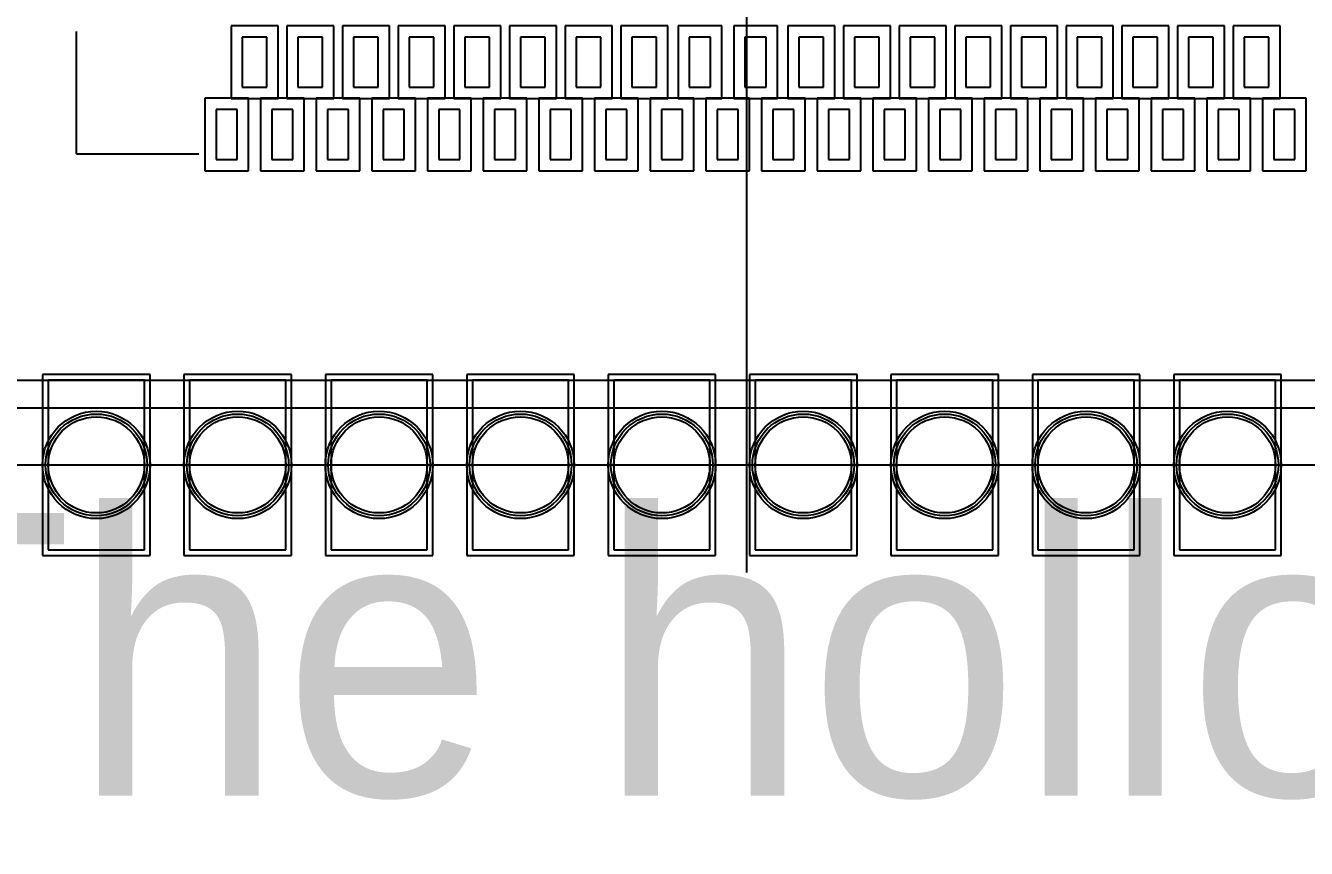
# Model space of a CAD drawing. Extents: x 135.1 to 200.1, y 94.8 to 120.2.
# Drawn here: x 146.81 to 158.32, y 94.83 to 102.22 of the extents above; entities that cross this region are included whole.
import ezdxf

# ---------------------------------------------------------------- set-up
doc = ezdxf.new("R2010")
doc.units = 0
doc.layers.get('0').update_dxf_attribs({"linetype": 'CONTINUOUS'})
for name, color, linetype in [('BOTTOMLAYER', 5, 'CONTINUOUS'), ('BOTTOMSOLDER', 6, 'CONTINUOUS'), ('INTERNALPLANE1', 76, 'CONTINUOUS'), ('MECHANICAL1', 6, 'CONTINUOUS'), ('MIDLAYER1', 16, 'CONTINUOUS'), ('MULTILAYER', 9, 'CONTINUOUS'), ('TOPLAYER', 1, 'CONTINUOUS'), ('TOPOVERLAY', 2, 'CONTINUOUS'), ('TOPPASTE', 8, 'CONTINUOUS'), ('TOPSOLDER', 216, 'CONTINUOUS')]:
    doc.layers.add(name, color=color, linetype=linetype)

# ---------------------------------------------------------------- blocks, each defined once
blk = doc.blocks.new('MT7628AN_DRQFN156_SMD_P0_2')
at = {"layer": 'TOPLAYER'}
for p, q in [((5.700001, 4.844999), (5.700001, 4.655002)), ((6.149998, 4.844999), (5.700001, 4.844999)), ((6.149998, 4.655002), (6.149998, 4.844999)), ((5.050003, 4.610001), (5.050003, 4.390001)), ((5.499999, 4.610001), (5.050003, 4.610001)), ((5.499999, 4.390001), (5.499999, 4.610001)), ((5.700001, 4.655002), (6.149998, 4.655002)), ((5.050003, 4.390001), (5.499999, 4.390001)), ((5.700001, 4.344998), (5.700001, 4.155001)), ((6.149998, 4.344998), (5.700001, 4.344998)), ((6.149998, 4.155001), (6.149998, 4.344998)), ((5.700001, 4.155001), (6.149998, 4.155001)), ((5.050003, 4.109997), (5.050003, 3.889997)), ((5.499999, 4.109997), (5.050003, 4.109997)), ((5.499999, 3.889997), (5.499999, 4.109997)), ((5.050003, 3.889997), (5.499999, 3.889997)), ((5.700001, 3.844999), (5.700001, 3.655002)), ((6.149998, 3.844999), (5.700001, 3.844999)), ((6.149998, 3.655002), (6.149998, 3.844999)), ((5.050003, 3.609998), (5.050003, 3.389998)), ((5.499999, 3.609998), (5.050003, 3.609998)), ((5.499999, 3.389998), (5.499999, 3.609998)), ((5.700001, 3.655002), (6.149998, 3.655002)), ((5.050003, 3.389998), (5.499999, 3.389998)), ((5.700001, 3.345), (5.700001, 3.155003)), ((6.149998, 3.345), (5.700001, 3.345)), ((6.149998, 3.155003), (6.149998, 3.345)), ((5.050003, 3.109999), (5.050003, 2.889999)), ((5.499999, 3.109999), (5.050003, 3.109999)), ((5.499999, 2.889999), (5.499999, 3.109999)), ((5.700001, 3.155003), (6.149998, 3.155003)), ((5.050003, 2.889999), (5.499999, 2.889999)), ((5.700001, 2.844998), (5.700001, 2.655001)), ((6.149998, 2.844998), (5.700001, 2.844998)), ((6.149998, 2.655001), (6.149998, 2.844998)), ((5.700001, 2.655001), (6.149998, 2.655001)), ((5.050003, 2.61), (5.050003, 2.39)), ((5.499999, 2.61), (5.050003, 2.61)), ((5.499999, 2.39), (5.499999, 2.61)), ((5.050003, 2.39), (5.499999, 2.39)), ((5.700001, 2.344999), (5.700001, 2.155002)), ((6.149998, 2.344999), (5.700001, 2.344999)), ((6.149998, 2.155002), (6.149998, 2.344999)), ((5.050003, 2.110001), (5.050003, 1.890001)), ((5.499999, 2.110001), (5.050003, 2.110001)), ((5.499999, 1.890001), (5.499999, 2.110001)), ((5.700001, 2.155002), (6.149998, 2.155002)), ((5.050003, 1.890001), (5.499999, 1.890001)), ((5.700001, 1.844998), (5.700001, 1.655)), ((6.149998, 1.844998), (5.700001, 1.844998)), ((6.149998, 1.655), (6.149998, 1.844998)), ((5.700001, 1.655), (6.149998, 1.655)), ((5.050003, 1.609999), (5.050003, 1.39)), ((5.499999, 1.609999), (5.050003, 1.609999)), ((5.499999, 1.39), (5.499999, 1.609999)), ((5.050003, 1.39), (5.499999, 1.39)), ((5.700001, 1.344999), (5.700001, 1.155002)), ((6.149998, 1.344999), (5.700001, 1.344999)), ((6.149998, 1.155002), (6.149998, 1.344999)), ((5.700001, 1.155002), (6.149998, 1.155002)), ((5.050003, 1.11), (5.050003, 0.890001)), ((5.499999, 1.11), (5.050003, 1.11)), ((5.499999, 0.890001), (5.499999, 1.11)), ((5.050003, 0.890001), (5.499999, 0.890001)), ((5.700001, 0.845), (5.700001, 0.655002)), ((6.149998, 0.845), (5.700001, 0.845)), ((6.149998, 0.655002), (6.149998, 0.845)), ((5.050005, 0.609994), (5.050005, 0.390004)), ((5.500002, 0.609994), (5.050005, 0.609994)), ((5.500002, 0.390004), (5.500002, 0.609994)), ((5.700001, 0.655002), (6.149998, 0.655002)), ((5.050005, 0.390004), (5.500002, 0.390004)), ((5.700001, 0.344998), (5.700001, 0.155001)), ((6.149998, 0.344998), (5.700001, 0.344998)), ((6.149998, 0.155001), (6.149998, 0.344998)), ((5.700001, 0.155001), (6.149998, 0.155001)), ((5.050005, 0.094996), (5.050005, -0.094996)), ((5.500002, 0.094996), (5.050005, 0.094996)), ((5.500002, -0.094996), (5.500002, 0.094996)), ((5.050005, -0.094996), (5.500002, -0.094996)), ((5.700001, -0.155001), (5.700001, -0.344998)), ((6.149998, -0.155001), (5.700001, -0.155001)), ((6.149998, -0.344998), (6.149998, -0.155001)), ((5.700001, -0.344998), (6.149998, -0.344998)), ((5.050005, -0.405003), (5.050005, -0.594995)), ((5.500002, -0.405003), (5.050005, -0.405003)), ((5.500002, -0.594995), (5.500002, -0.405003)), ((5.050005, -0.594995), (5.500002, -0.594995)), ((5.700001, -0.655002), (5.700001, -0.845)), ((6.149998, -0.655002), (5.700001, -0.655002)), ((6.149998, -0.845), (6.149998, -0.655002)), ((5.050003, -0.890001), (5.050003, -1.11)), ((5.499999, -0.890001), (5.050003, -0.890001)), ((5.499999, -1.11), (5.499999, -0.890001)), ((5.700001, -0.845), (6.149998, -0.845)), ((5.050003, -1.11), (5.499999, -1.11)), ((5.700001, -1.155002), (5.700001, -1.344999)), ((6.149998, -1.155002), (5.700001, -1.155002)), ((6.149998, -1.344999), (6.149998, -1.155002)), ((5.700001, -1.344999), (6.149998, -1.344999)), ((5.050003, -1.39), (5.050003, -1.609999)), ((5.499999, -1.39), (5.050003, -1.39)), ((5.499999, -1.609999), (5.499999, -1.39)), ((5.050003, -1.609999), (5.499999, -1.609999)), ((5.700001, -1.655), (5.700001, -1.844998)), ((6.149998, -1.655), (5.700001, -1.655)), ((6.149998, -1.844998), (6.149998, -1.655)), ((5.050003, -1.890001), (5.050003, -2.110001)), ((5.499999, -1.890001), (5.050003, -1.890001)), ((5.499999, -2.110001), (5.499999, -1.890001)), ((5.700001, -1.844998), (6.149998, -1.844998)), ((5.050003, -2.110001), (5.499999, -2.110001)), ((5.700001, -2.155002), (5.700001, -2.344999)), ((6.149998, -2.155002), (5.700001, -2.155002)), ((6.149998, -2.344999), (6.149998, -2.155002)), ((5.050003, -2.39), (5.050003, -2.61)), ((5.499999, -2.39), (5.050003, -2.39)), ((5.499999, -2.61), (5.499999, -2.39)), ((5.700001, -2.344999), (6.149998, -2.344999)), ((5.050003, -2.61), (5.499999, -2.61)), ((5.700001, -2.655001), (5.700001, -2.844998)), ((6.149998, -2.655001), (5.700001, -2.655001)), ((6.149998, -2.844998), (6.149998, -2.655001)), ((5.700001, -2.844998), (6.149998, -2.844998)), ((5.050003, -2.889999), (5.050003, -3.109999)), ((5.499999, -2.889999), (5.050003, -2.889999)), ((5.499999, -3.109999), (5.499999, -2.889999)), ((5.050003, -3.109999), (5.499999, -3.109999)), ((5.700001, -3.155003), (5.700001, -3.345)), ((6.149998, -3.155003), (5.700001, -3.155003)), ((6.149998, -3.345), (6.149998, -3.155003)), ((5.050003, -3.389998), (5.050003, -3.609998)), ((5.499999, -3.389998), (5.050003, -3.389998)), ((5.499999, -3.609998), (5.499999, -3.389998)), ((5.700001, -3.345), (6.149998, -3.345)), ((5.050003, -3.609998), (5.499999, -3.609998)), ((5.700001, -3.655002), (5.700001, -3.844999)), ((6.149998, -3.655002), (5.700001, -3.655002)), ((6.149998, -3.844999), (6.149998, -3.655002)), ((5.050003, -3.889997), (5.050003, -4.109997)), ((5.499999, -3.889997), (5.050003, -3.889997)), ((5.499999, -4.109997), (5.499999, -3.889997)), ((5.700001, -3.844999), (6.149998, -3.844999)), ((5.050003, -4.109997), (5.499999, -4.109997)), ((5.700001, -4.155001), (5.700001, -4.344998)), ((6.149998, -4.155001), (5.700001, -4.155001)), ((6.149998, -4.344998), (6.149998, -4.155001)), ((5.700001, -4.344998), (6.149998, -4.344998)), ((5.050003, -4.390001), (5.050003, -4.610001)), ((5.499999, -4.390001), (5.050003, -4.390001)), ((5.499999, -4.610001), (5.499999, -4.390001)), ((5.050003, -4.610001), (5.499999, -4.610001)), ((5.700001, -4.655002), (5.700001, -4.844999)), ((6.149998, -4.655002), (5.700001, -4.655002)), ((6.149998, -4.844999), (6.149998, -4.655002)), ((5.700001, -4.844999), (6.149998, -4.844999))]:
    blk.add_line(p, q, dxfattribs=at)
at = {"layer": 'TOPOVERLAY'}
for q in [(6.099998, -5), (5, -6.099998)]:
    blk.add_line((6.1, -6.1), q, dxfattribs=at)
at = {"layer": 'TOPPASTE'}
for p, q in [((5.700001, 4.844999), (5.700001, 4.655002)), ((6.149998, 4.844999), (5.700001, 4.844999)), ((6.149998, 4.655002), (6.149998, 4.844999)), ((5.050003, 4.610001), (5.050003, 4.390001)), ((5.499999, 4.610001), (5.050003, 4.610001)), ((5.499999, 4.390001), (5.499999, 4.610001)), ((5.700001, 4.655002), (6.149998, 4.655002)), ((5.050003, 4.390001), (5.499999, 4.390001)), ((5.700001, 4.344998), (5.700001, 4.155001)), ((6.149998, 4.344998), (5.700001, 4.344998)), ((6.149998, 4.155001), (6.149998, 4.344998)), ((5.700001, 4.155001), (6.149998, 4.155001)), ((5.050003, 4.109997), (5.050003, 3.889997)), ((5.499999, 4.109997), (5.050003, 4.109997)), ((5.499999, 3.889997), (5.499999, 4.109997)), ((5.050003, 3.889997), (5.499999, 3.889997)), ((5.700001, 3.844999), (5.700001, 3.655002)), ((6.149998, 3.844999), (5.700001, 3.844999)), ((6.149998, 3.655002), (6.149998, 3.844999)), ((5.050003, 3.609998), (5.050003, 3.389998)), ((5.499999, 3.609998), (5.050003, 3.609998)), ((5.499999, 3.389998), (5.499999, 3.609998)), ((5.700001, 3.655002), (6.149998, 3.655002)), ((5.050003, 3.389998), (5.499999, 3.389998)), ((5.700001, 3.345), (5.700001, 3.155003)), ((6.149998, 3.345), (5.700001, 3.345)), ((6.149998, 3.155003), (6.149998, 3.345)), ((5.050003, 3.109999), (5.050003, 2.889999)), ((5.499999, 3.109999), (5.050003, 3.109999)), ((5.499999, 2.889999), (5.499999, 3.109999)), ((5.700001, 3.155003), (6.149998, 3.155003)), ((5.050003, 2.889999), (5.499999, 2.889999)), ((5.700001, 2.844998), (5.700001, 2.655001)), ((6.149998, 2.844998), (5.700001, 2.844998)), ((6.149998, 2.655001), (6.149998, 2.844998)), ((5.700001, 2.655001), (6.149998, 2.655001)), ((5.050003, 2.61), (5.050003, 2.39)), ((5.499999, 2.61), (5.050003, 2.61)), ((5.499999, 2.39), (5.499999, 2.61)), ((5.050003, 2.39), (5.499999, 2.39)), ((5.700001, 2.344999), (5.700001, 2.155002)), ((6.149998, 2.344999), (5.700001, 2.344999)), ((6.149998, 2.155002), (6.149998, 2.344999)), ((5.050003, 2.110001), (5.050003, 1.890001)), ((5.499999, 2.110001), (5.050003, 2.110001)), ((5.499999, 1.890001), (5.499999, 2.110001)), ((5.700001, 2.155002), (6.149998, 2.155002)), ((5.050003, 1.890001), (5.499999, 1.890001)), ((5.700001, 1.844998), (5.700001, 1.655)), ((6.149998, 1.844998), (5.700001, 1.844998)), ((6.149998, 1.655), (6.149998, 1.844998)), ((5.700001, 1.655), (6.149998, 1.655)), ((5.050003, 1.609999), (5.050003, 1.39)), ((5.499999, 1.609999), (5.050003, 1.609999)), ((5.499999, 1.39), (5.499999, 1.609999)), ((5.050003, 1.39), (5.499999, 1.39)), ((5.700001, 1.344999), (5.700001, 1.155002)), ((6.149998, 1.344999), (5.700001, 1.344999)), ((6.149998, 1.155002), (6.149998, 1.344999)), ((5.700001, 1.155002), (6.149998, 1.155002)), ((5.050003, 1.11), (5.050003, 0.890001)), ((5.499999, 1.11), (5.050003, 1.11)), ((5.499999, 0.890001), (5.499999, 1.11)), ((5.050003, 0.890001), (5.499999, 0.890001)), ((5.700001, 0.845), (5.700001, 0.655002)), ((6.149998, 0.845), (5.700001, 0.845)), ((6.149998, 0.655002), (6.149998, 0.845)), ((5.050005, 0.609994), (5.050005, 0.390004)), ((5.500002, 0.609994), (5.050005, 0.609994)), ((5.500002, 0.390004), (5.500002, 0.609994)), ((5.700001, 0.655002), (6.149998, 0.655002)), ((5.050005, 0.390004), (5.500002, 0.390004)), ((5.700001, 0.344998), (5.700001, 0.155001)), ((6.149998, 0.344998), (5.700001, 0.344998)), ((6.149998, 0.155001), (6.149998, 0.344998)), ((5.700001, 0.155001), (6.149998, 0.155001)), ((5.050005, 0.094996), (5.050005, -0.094996)), ((5.500002, 0.094996), (5.050005, 0.094996)), ((5.500002, -0.094996), (5.500002, 0.094996)), ((5.050005, -0.094996), (5.500002, -0.094996)), ((5.700001, -0.155001), (5.700001, -0.344998)), ((6.149998, -0.155001), (5.700001, -0.155001)), ((6.149998, -0.344998), (6.149998, -0.155001)), ((5.700001, -0.344998), (6.149998, -0.344998)), ((5.050005, -0.405003), (5.050005, -0.594995)), ((5.500002, -0.405003), (5.050005, -0.405003)), ((5.500002, -0.594995), (5.500002, -0.405003)), ((5.050005, -0.594995), (5.500002, -0.594995)), ((5.700001, -0.655002), (5.700001, -0.845)), ((6.149998, -0.655002), (5.700001, -0.655002)), ((6.149998, -0.845), (6.149998, -0.655002)), ((5.050003, -0.890001), (5.050003, -1.11)), ((5.499999, -0.890001), (5.050003, -0.890001)), ((5.499999, -1.11), (5.499999, -0.890001)), ((5.700001, -0.845), (6.149998, -0.845)), ((5.050003, -1.11), (5.499999, -1.11)), ((5.700001, -1.155002), (5.700001, -1.344999)), ((6.149998, -1.155002), (5.700001, -1.155002)), ((6.149998, -1.344999), (6.149998, -1.155002)), ((5.700001, -1.344999), (6.149998, -1.344999)), ((5.050003, -1.39), (5.050003, -1.609999)), ((5.499999, -1.39), (5.050003, -1.39)), ((5.499999, -1.609999), (5.499999, -1.39)), ((5.050003, -1.609999), (5.499999, -1.609999)), ((5.700001, -1.655), (5.700001, -1.844998)), ((6.149998, -1.655), (5.700001, -1.655)), ((6.149998, -1.844998), (6.149998, -1.655)), ((5.050003, -1.890001), (5.050003, -2.110001)), ((5.499999, -1.890001), (5.050003, -1.890001)), ((5.499999, -2.110001), (5.499999, -1.890001)), ((5.700001, -1.844998), (6.149998, -1.844998)), ((5.050003, -2.110001), (5.499999, -2.110001)), ((5.700001, -2.155002), (5.700001, -2.344999)), ((6.149998, -2.155002), (5.700001, -2.155002)), ((6.149998, -2.344999), (6.149998, -2.155002)), ((5.050003, -2.39), (5.050003, -2.61)), ((5.499999, -2.39), (5.050003, -2.39)), ((5.499999, -2.61), (5.499999, -2.39)), ((5.700001, -2.344999), (6.149998, -2.344999)), ((5.050003, -2.61), (5.499999, -2.61)), ((5.700001, -2.655001), (5.700001, -2.844998)), ((6.149998, -2.655001), (5.700001, -2.655001)), ((6.149998, -2.844998), (6.149998, -2.655001)), ((5.700001, -2.844998), (6.149998, -2.844998)), ((5.050003, -2.889999), (5.050003, -3.109999)), ((5.499999, -2.889999), (5.050003, -2.889999)), ((5.499999, -3.109999), (5.499999, -2.889999)), ((5.050003, -3.109999), (5.499999, -3.109999)), ((5.700001, -3.155003), (5.700001, -3.345)), ((6.149998, -3.155003), (5.700001, -3.155003)), ((6.149998, -3.345), (6.149998, -3.155003)), ((5.050003, -3.389998), (5.050003, -3.609998)), ((5.499999, -3.389998), (5.050003, -3.389998)), ((5.499999, -3.609998), (5.499999, -3.389998)), ((5.700001, -3.345), (6.149998, -3.345)), ((5.050003, -3.609998), (5.499999, -3.609998)), ((5.700001, -3.655002), (5.700001, -3.844999)), ((6.149998, -3.655002), (5.700001, -3.655002)), ((6.149998, -3.844999), (6.149998, -3.655002)), ((5.050003, -3.889997), (5.050003, -4.109997)), ((5.499999, -3.889997), (5.050003, -3.889997)), ((5.499999, -4.109997), (5.499999, -3.889997)), ((5.700001, -3.844999), (6.149998, -3.844999)), ((5.050003, -4.109997), (5.499999, -4.109997)), ((5.700001, -4.155001), (5.700001, -4.344998)), ((6.149998, -4.155001), (5.700001, -4.155001)), ((6.149998, -4.344998), (6.149998, -4.155001)), ((5.700001, -4.344998), (6.149998, -4.344998)), ((5.050003, -4.390001), (5.050003, -4.610001)), ((5.499999, -4.390001), (5.050003, -4.390001)), ((5.499999, -4.610001), (5.499999, -4.390001)), ((5.050003, -4.610001), (5.499999, -4.610001)), ((5.700001, -4.655002), (5.700001, -4.844999)), ((6.149998, -4.655002), (5.700001, -4.655002)), ((6.149998, -4.844999), (6.149998, -4.655002)), ((5.700001, -4.844999), (6.149998, -4.844999))]:
    blk.add_line(p, q, dxfattribs=at)
at = {"layer": 'TOPSOLDER'}
for p, q in [((5.598401, 4.946599), (5.598401, 4.553402)), ((6.251598, 4.946599), (5.598401, 4.946599)), ((6.251598, 4.553402), (6.251598, 4.946599)), ((4.948403, 4.711601), (4.948403, 4.288401)), ((5.601599, 4.711601), (4.948403, 4.711601)), ((5.601599, 4.288401), (5.601599, 4.711601)), ((5.598401, 4.553402), (6.251598, 4.553402)), ((5.598401, 4.446598), (5.598401, 4.053401)), ((6.251598, 4.446598), (5.598401, 4.446598)), ((6.251598, 4.053401), (6.251598, 4.446598)), ((4.948403, 4.288401), (5.601599, 4.288401)), ((4.948403, 4.211597), (4.948403, 3.788397)), ((5.601599, 4.211597), (4.948403, 4.211597)), ((5.601599, 3.788397), (5.601599, 4.211597)), ((5.598401, 4.053401), (6.251598, 4.053401)), ((5.598401, 3.946599), (5.598401, 3.553402)), ((6.251598, 3.946599), (5.598401, 3.946599)), ((6.251598, 3.553402), (6.251598, 3.946599)), ((4.948403, 3.788397), (5.601599, 3.788397)), ((4.948403, 3.711598), (4.948403, 3.288398)), ((5.601599, 3.711598), (4.948403, 3.711598)), ((5.601599, 3.288398), (5.601599, 3.711598)), ((5.598401, 3.553402), (6.251598, 3.553402)), ((5.598401, 3.4466), (5.598401, 3.053403)), ((6.251598, 3.4466), (5.598401, 3.4466)), ((6.251598, 3.053403), (6.251598, 3.4466)), ((4.948403, 3.288398), (5.601599, 3.288398)), ((4.948403, 3.211599), (4.948403, 2.788399)), ((5.601599, 3.211599), (4.948403, 3.211599)), ((5.601599, 2.788399), (5.601599, 3.211599)), ((5.598401, 3.053403), (6.251598, 3.053403)), ((5.598401, 2.946598), (5.598401, 2.553401)), ((6.251598, 2.946598), (5.598401, 2.946598)), ((6.251598, 2.553401), (6.251598, 2.946598)), ((4.948403, 2.788399), (5.601599, 2.788399)), ((4.948403, 2.7116), (4.948403, 2.2884)), ((5.601599, 2.7116), (4.948403, 2.7116)), ((5.601599, 2.2884), (5.601599, 2.7116)), ((5.598401, 2.553401), (6.251598, 2.553401)), ((5.598401, 2.446599), (5.598401, 2.053402)), ((6.251598, 2.446599), (5.598401, 2.446599)), ((6.251598, 2.053402), (6.251598, 2.446599)), ((4.948403, 2.2884), (5.601599, 2.2884)), ((4.948403, 2.211601), (4.948403, 1.788401)), ((5.601599, 2.211601), (4.948403, 2.211601)), ((5.601599, 1.788401), (5.601599, 2.211601)), ((5.598401, 2.053402), (6.251598, 2.053402)), ((5.598401, 1.946598), (5.598401, 1.5534)), ((6.251598, 1.946598), (5.598401, 1.946598)), ((6.251598, 1.5534), (6.251598, 1.946598)), ((4.948403, 1.788401), (5.601599, 1.788401)), ((4.948403, 1.711599), (4.948403, 1.2884)), ((5.601599, 1.711599), (4.948403, 1.711599)), ((5.601599, 1.2884), (5.601599, 1.711599)), ((5.598401, 1.5534), (6.251598, 1.5534)), ((5.598401, 1.446599), (5.598401, 1.053401)), ((6.251598, 1.446599), (5.598401, 1.446599)), ((6.251598, 1.053401), (6.251598, 1.446599)), ((4.948403, 1.2884), (5.601599, 1.2884)), ((4.948403, 1.2116), (4.948403, 0.788401)), ((5.601599, 1.2116), (4.948403, 1.2116)), ((5.601599, 0.788401), (5.601599, 1.2116)), ((5.598401, 1.053401), (6.251598, 1.053401)), ((5.598401, 0.9466), (5.598401, 0.553403)), ((6.251598, 0.9466), (5.598401, 0.9466)), ((6.251598, 0.553403), (6.251598, 0.9466)), ((4.948403, 0.788401), (5.601599, 0.788401)), ((4.948405, 0.711594), (4.948405, 0.288404)), ((5.601602, 0.711594), (4.948405, 0.711594)), ((5.601602, 0.288404), (5.601602, 0.711594)), ((5.598401, 0.553403), (6.251598, 0.553403)), ((5.598401, 0.446598), (5.598401, 0.053401)), ((6.251598, 0.446598), (5.598401, 0.446598)), ((6.251598, 0.053401), (6.251598, 0.446598)), ((4.948405, 0.288404), (5.601602, 0.288404)), ((4.948405, 0.196596), (4.948405, -0.196596)), ((5.601602, 0.196596), (4.948405, 0.196596)), ((5.601602, -0.196596), (5.601602, 0.196596)), ((5.598401, 0.053401), (6.251598, 0.053401)), ((5.598401, -0.053401), (5.598401, -0.446598)), ((6.251598, -0.053401), (5.598401, -0.053401)), ((6.251598, -0.446598), (6.251598, -0.053401)), ((4.948405, -0.196596), (5.601602, -0.196596)), ((4.948405, -0.303403), (4.948405, -0.696595)), ((5.601602, -0.303403), (4.948405, -0.303403)), ((5.601602, -0.696595), (5.601602, -0.303403)), ((5.598401, -0.446598), (6.251598, -0.446598)), ((5.598401, -0.553403), (5.598401, -0.9466)), ((6.251598, -0.553403), (5.598401, -0.553403)), ((6.251598, -0.9466), (6.251598, -0.553403)), ((4.948403, -0.788401), (4.948403, -1.2116)), ((5.601599, -0.788401), (4.948403, -0.788401)), ((4.948405, -0.696595), (5.601602, -0.696595)), ((5.601599, -1.2116), (5.601599, -0.788401)), ((5.598401, -0.9466), (6.251598, -0.9466)), ((5.598401, -1.053401), (5.598401, -1.446599)), ((6.251598, -1.053401), (5.598401, -1.053401)), ((6.251598, -1.446599), (6.251598, -1.053401)), ((4.948403, -1.2116), (5.601599, -1.2116)), ((4.948403, -1.2884), (4.948403, -1.711599)), ((5.601599, -1.2884), (4.948403, -1.2884)), ((5.601599, -1.711599), (5.601599, -1.2884)), ((5.598401, -1.446599), (6.251598, -1.446599)), ((5.598401, -1.5534), (5.598401, -1.946598)), ((6.251598, -1.5534), (5.598401, -1.5534)), ((6.251598, -1.946598), (6.251598, -1.5534)), ((4.948403, -1.711599), (5.601599, -1.711599)), ((4.948403, -1.788401), (4.948403, -2.211601)), ((5.601599, -1.788401), (4.948403, -1.788401)), ((5.601599, -2.211601), (5.601599, -1.788401)), ((5.598401, -1.946598), (6.251598, -1.946598)), ((5.598401, -2.053402), (5.598401, -2.446599)), ((6.251598, -2.053402), (5.598401, -2.053402)), ((6.251598, -2.446599), (6.251598, -2.053402)), ((4.948403, -2.211601), (5.601599, -2.211601)), ((4.948403, -2.2884), (4.948403, -2.7116)), ((5.601599, -2.2884), (4.948403, -2.2884)), ((5.601599, -2.7116), (5.601599, -2.2884)), ((5.598401, -2.446599), (6.251598, -2.446599)), ((5.598401, -2.553401), (5.598401, -2.946598)), ((6.251598, -2.553401), (5.598401, -2.553401)), ((6.251598, -2.946598), (6.251598, -2.553401)), ((4.948403, -2.7116), (5.601599, -2.7116)), ((4.948403, -2.788399), (4.948403, -3.211599)), ((5.601599, -2.788399), (4.948403, -2.788399)), ((5.601599, -3.211599), (5.601599, -2.788399)), ((5.598401, -2.946598), (6.251598, -2.946598)), ((5.598401, -3.053403), (5.598401, -3.4466)), ((6.251598, -3.053403), (5.598401, -3.053403)), ((6.251598, -3.4466), (6.251598, -3.053403)), ((4.948403, -3.211599), (5.601599, -3.211599)), ((4.948403, -3.288398), (4.948403, -3.711598)), ((5.601599, -3.288398), (4.948403, -3.288398)), ((5.601599, -3.711598), (5.601599, -3.288398)), ((5.598401, -3.4466), (6.251598, -3.4466)), ((5.598401, -3.553402), (5.598401, -3.946599)), ((6.251598, -3.553402), (5.598401, -3.553402)), ((6.251598, -3.946599), (6.251598, -3.553402)), ((4.948403, -3.711598), (5.601599, -3.711598)), ((4.948403, -3.788397), (4.948403, -4.211597)), ((5.601599, -3.788397), (4.948403, -3.788397)), ((5.601599, -4.211597), (5.601599, -3.788397)), ((5.598401, -3.946599), (6.251598, -3.946599)), ((5.598401, -4.053401), (5.598401, -4.446598)), ((6.251598, -4.053401), (5.598401, -4.053401)), ((6.251598, -4.446598), (6.251598, -4.053401)), ((4.948403, -4.211597), (5.601599, -4.211597)), ((4.948403, -4.288401), (4.948403, -4.711601)), ((5.601599, -4.288401), (4.948403, -4.288401)), ((5.601599, -4.711601), (5.601599, -4.288401)), ((5.598401, -4.446598), (6.251598, -4.446598)), ((5.598401, -4.553402), (5.598401, -4.946599)), ((6.251598, -4.553402), (5.598401, -4.553402)), ((6.251598, -4.946599), (6.251598, -4.553402)), ((4.948403, -4.711601), (5.601599, -4.711601)), ((5.598401, -4.946599), (6.251598, -4.946599))]:
    blk.add_line(p, q, dxfattribs=at)

msp = doc.modelspace()

# ---------------------------------------------------------------- linework, layer by layer
at = {"layer": 'BOTTOMLAYER'}
for p, q in [((147.879003, 99.035801), (147.015403, 99.035801)), ((147.015403, 99.035801), (147.015403, 97.511801)), ((147.879003, 97.511801), (147.879003, 99.035801)), ((149.149003, 99.035801), (148.285403, 99.035801)), ((148.285403, 99.035801), (148.285403, 97.511801)), ((149.149003, 97.511801), (149.149003, 99.035801)), ((150.419003, 99.035801), (149.555403, 99.035801)), ((149.555403, 99.035801), (149.555403, 97.511801)), ((150.419003, 97.511801), (150.419003, 99.035801)), ((151.689003, 99.035801), (150.825403, 99.035801)), ((150.825403, 99.035801), (150.825403, 97.511801)), ((151.689003, 97.511801), (151.689003, 99.035801)), ((152.959003, 99.035801), (152.095403, 99.035801)), ((152.095403, 99.035801), (152.095403, 97.511801)), ((152.959003, 97.511801), (152.959003, 99.035801)), ((154.229003, 99.035801), (153.365403, 99.035801)), ((153.365403, 99.035801), (153.365403, 97.511801)), ((154.229003, 97.511801), (154.229003, 99.035801)), ((155.499003, 99.035801), (154.635403, 99.035801)), ((154.635403, 99.035801), (154.635403, 97.511801)), ((155.499003, 97.511801), (155.499003, 99.035801)), ((156.769003, 99.035801), (155.905403, 99.035801)), ((155.905403, 99.035801), (155.905403, 97.511801)), ((156.769003, 97.511801), (156.769003, 99.035801)), ((158.039003, 99.035801), (157.175403, 99.035801)), ((157.175403, 99.035801), (157.175403, 97.511801)), ((158.039003, 97.511801), (158.039003, 99.035801)), ((147.015403, 97.511801), (147.879003, 97.511801)), ((148.285403, 97.511801), (149.149003, 97.511801)), ((149.555403, 97.511801), (150.419003, 97.511801)), ((150.825403, 97.511801), (151.689003, 97.511801)), ((152.095403, 97.511801), (152.959003, 97.511801)), ((153.365403, 97.511801), (154.229003, 97.511801)), ((154.635403, 97.511801), (155.499003, 97.511801)), ((155.905403, 97.511801), (156.769003, 97.511801)), ((157.175403, 97.511801), (158.039003, 97.511801))]:
    msp.add_line(p, q, dxfattribs=at)
at = {"layer": 'BOTTOMSOLDER'}
for p, q in [((147.929803, 99.086601), (146.964603, 99.086601)), ((146.964603, 99.086601), (146.964603, 97.461001)), ((147.929803, 97.461001), (147.929803, 99.086601)), ((149.199803, 99.086601), (148.234603, 99.086601)), ((148.234603, 99.086601), (148.234603, 97.461001)), ((149.199803, 97.461001), (149.199803, 99.086601)), ((150.469803, 99.086601), (149.504603, 99.086601)), ((149.504603, 99.086601), (149.504603, 97.461001)), ((150.469803, 97.461001), (150.469803, 99.086601)), ((151.739803, 99.086601), (150.774603, 99.086601)), ((150.774603, 99.086601), (150.774603, 97.461001)), ((151.739803, 97.461001), (151.739803, 99.086601)), ((153.009803, 99.086601), (152.044603, 99.086601)), ((152.044603, 99.086601), (152.044603, 97.461001)), ((153.009803, 97.461001), (153.009803, 99.086601)), ((154.279803, 99.086601), (153.314603, 99.086601)), ((153.314603, 99.086601), (153.314603, 97.461001)), ((154.279803, 97.461001), (154.279803, 99.086601)), ((155.549803, 99.086601), (154.584603, 99.086601)), ((154.584603, 99.086601), (154.584603, 97.461001)), ((155.549803, 97.461001), (155.549803, 99.086601)), ((156.819803, 99.086601), (155.854603, 99.086601)), ((155.854603, 99.086601), (155.854603, 97.461001)), ((156.819803, 97.461001), (156.819803, 99.086601)), ((158.089803, 99.086601), (157.124603, 99.086601)), ((157.124603, 99.086601), (157.124603, 97.461001)), ((158.089803, 97.461001), (158.089803, 99.086601)), ((146.964603, 97.461001), (147.929803, 97.461001)), ((148.234603, 97.461001), (149.199803, 97.461001)), ((149.504603, 97.461001), (150.469803, 97.461001)), ((150.774603, 97.461001), (151.739803, 97.461001)), ((152.044603, 97.461001), (153.009803, 97.461001)), ((153.314603, 97.461001), (154.279803, 97.461001)), ((154.584603, 97.461001), (155.549803, 97.461001)), ((155.854603, 97.461001), (156.819803, 97.461001)), ((157.124603, 97.461001), (158.089803, 97.461001))]:
    msp.add_line(p, q, dxfattribs=at)
at = {"layer": 'INTERNALPLANE1'}
for p, q in [((170.950344, 98.78426), (139.067662, 98.78426)), ((138.557203, 98.273801), (171.460803, 98.273801))]:
    msp.add_line(p, q, dxfattribs=at)
for centre in [(147.447203, 98.273801), (148.717203, 98.273801), (149.987203, 98.273801), (151.257203, 98.273801), (152.527203, 98.273801), (153.797203, 98.273801), (155.067203, 98.273801), (156.337203, 98.273801), (157.607203, 98.273801)]:
    msp.add_circle(centre, 0.4572, dxfattribs=at)
at = {"layer": 'MECHANICAL1'}
msp.add_line((138.557203, 98.273801), (171.577203, 98.273801), dxfattribs=at)
at = {"layer": 'MIDLAYER1'}
for centre in [(147.447203, 98.273801), (148.717203, 98.273801), (149.987203, 98.273801), (151.257203, 98.273801), (152.527203, 98.273801), (153.797203, 98.273801), (155.067203, 98.273801), (156.337203, 98.273801), (157.607203, 98.273801)]:
    msp.add_circle(centre, 0.4318, dxfattribs=at)
at = {"layer": 'MULTILAYER'}
for centre in [(147.447203, 98.273801), (148.717203, 98.273801), (149.987203, 98.273801), (151.257203, 98.273801), (152.527203, 98.273801), (153.797203, 98.273801), (155.067203, 98.273801), (156.337203, 98.273801), (157.607203, 98.273801)]:
    msp.add_circle(centre, 0.4318, dxfattribs=at)
at = {"layer": 'TOPLAYER'}
for centre in [(147.447203, 98.273801), (148.717203, 98.273801), (149.987203, 98.273801), (151.257203, 98.273801), (152.527203, 98.273801), (153.797203, 98.273801), (155.067203, 98.273801), (156.337203, 98.273801), (157.607203, 98.273801)]:
    msp.add_circle(centre, 0.4318, dxfattribs=at)
at = {"layer": 'TOPOVERLAY'}
for p, q in [((153.289203, 97.308601), (153.289203, 103.734801)), ((139.319203, 99.035801), (170.637403, 99.035801))]:
    msp.add_line(p, q, dxfattribs=at)
at = {"layer": 'TOPSOLDER'}
for centre in [(147.447203, 98.273801), (148.717203, 98.273801), (149.987203, 98.273801), (151.257203, 98.273801), (152.527203, 98.273801), (153.797203, 98.273801), (155.067203, 98.273801), (156.337203, 98.273801), (157.607203, 98.273801)]:
    msp.add_circle(centre, 0.4826, dxfattribs=at)

# ---------------------------------------------------------------- block references
at = {"rotation": 270}
msp.add_blockref('MT7628AN_DRQFN156_SMD_P0_2', (153.368604, 107.167002), dxfattribs=at)

# ---------------------------------------------------------------- texts
at = {"layer": 'TOPOVERLAY'}
msp.add_text('The hollowed out area, radius3.5mm', height=2.54, rotation=360, dxfattribs=at).set_placement((145.161203, 95.302001))

doc.saveas('drawing.dxf')
